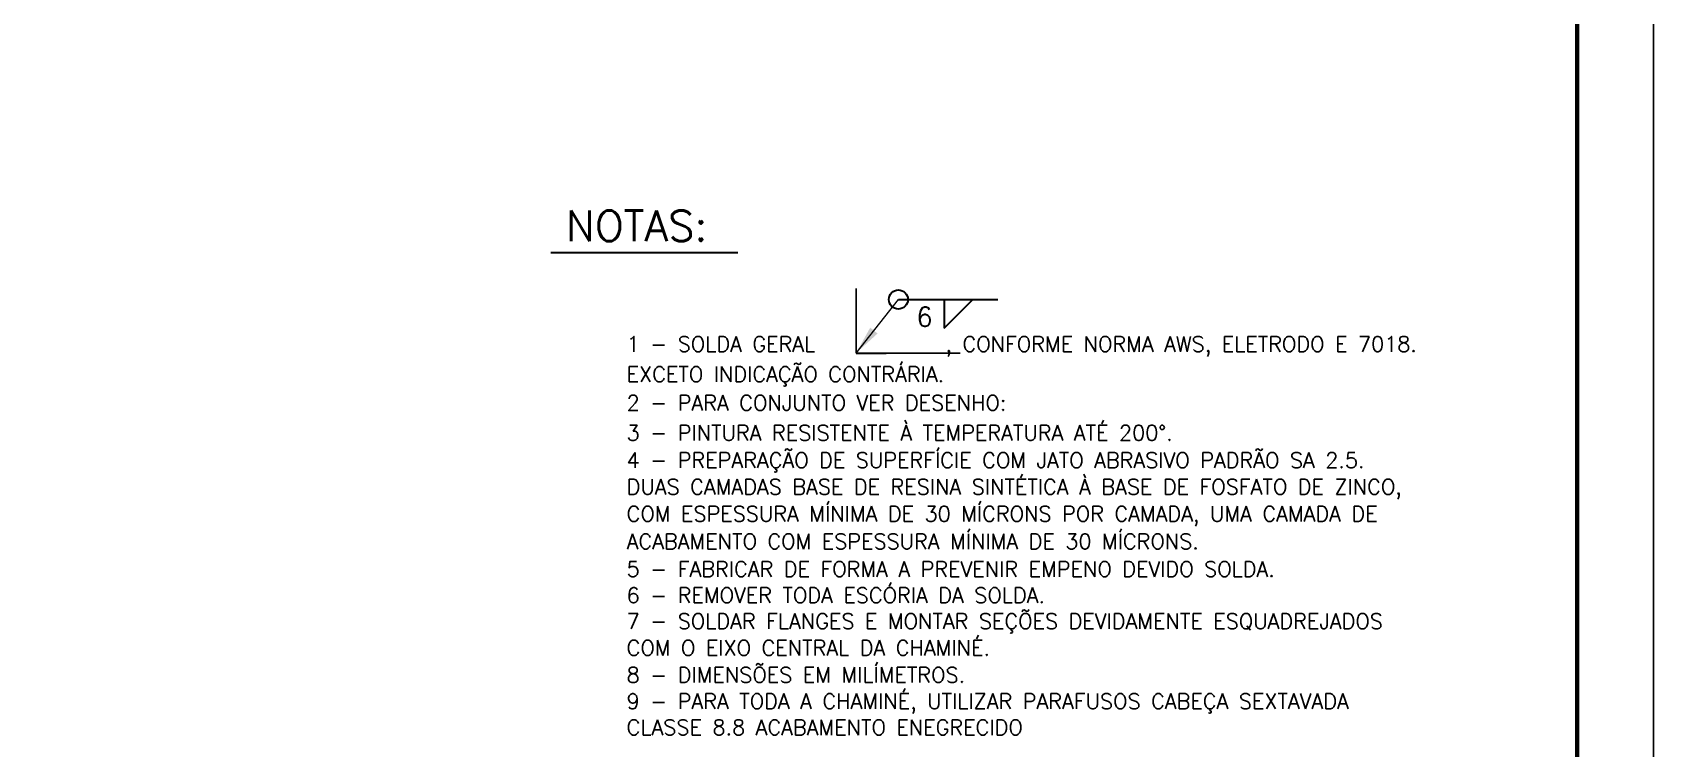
# Model space of a CAD drawing. Header units: millimetres. Extents: x 7096 to 7937, y 1301 to 1895.
# Drawn here: x 7724.3 to 7936.6, y 1446 to 1539.8 of the extents above; entities that cross this region are included whole.
import ezdxf
from ezdxf.enums import TextEntityAlignment as Align

# ---------------------------------------------------------------- set-up
doc = ezdxf.new("R2010")
doc.units = ezdxf.units.MM
for name, color, linetype, lineweight in [('Cotas', 13, 'Continuous', 25), ('Simbologia', 7, 'Continuous', 30), ('Textos e Notas', 7, 'Continuous', 30)]:
    doc.layers.add(name, color=color, linetype=linetype, lineweight=lineweight)
doc.layers.add('FOLHA', color=7, linetype='Continuous')
doc.styles.add('2.5', font='romans.shx', dxfattribs={"height": 2.5})
doc.styles.add('Régua 175', font='simplex.shx', dxfattribs={"height": 4})
doc.styles.add('Régua 80', font='simplex.shx', dxfattribs={"height": 2})
doc.styles.add('Style-simplex', font='simplex.shx')
doc.dimstyles.new('Mecanica', dxfattribs={"dimtxt": 2.5, "dimasz": 3.75, "dimexe": 1.25, "dimexo": 1.25, "dimgap": 1.25, "dimtad": 1, "dimzin": 11, "dimtxsty": 'Style-simplex', "dimcen": 0.09, "dimclrd": 13, "dimclre": 13, "dimclrt": 7, "dimazin": 2, "dimtfac": 0.5, "dimtmove": 0, "dimatfit": 3, "dimfxl": 1, "dimfrac": 2, "dimtzin": 11, "dimlwd": 0, "dimlwe": 0, "dimarcsym": 0})

# ---------------------------------------------------------------- blocks, each defined once
blk = doc.blocks.new('SOLDA TIPO FILETE')
at = {"color": 0}
for p, q in [((0, 0), (13, 0)), ((6.01, 0), (6.01, -3.75)), ((6.01, -3.75), (9.76, 0))]:
    blk.add_line(p, q, dxfattribs=at)
at = {"color": 0, "style": '2.5'}
blk.add_attdef('S', text='', height=2.5, dxfattribs=at).set_placement((4.5, -1), align=Align.TOP_RIGHT)
blk = doc.blocks.new('CONTORNO')
at = {"color": 0}
blk.add_circle((0, 0), 1.25, dxfattribs=at)
blk = doc.blocks.new('A$Cdfbf4562')
at = {"layer": 'Cotas'}
for q in [(39.97, 58.46), (53.61, 50.01)]:
    blk.add_line((39.97, 50.01), q, dxfattribs=at)
at = {"layer": 'Simbologia'}
blk.add_line((39.97, 50.01), (43.92, 50.01), dxfattribs=at)
at = {"layer": 'Textos e Notas', "ltscale": 0.25}
blk.add_line((0, 63.17), (24.5, 63.17), dxfattribs=at)
at = {"layer": 'Simbologia'}
blk.add_blockref('CONTORNO', (45.5, 57.02), dxfattribs=at)
blk.add_blockref('SOLDA TIPO FILETE', (45.5, 57.02), dxfattribs=at).add_auto_attribs({'S': '6'})
at = {"layer": 'Textos e Notas', "ltscale": 0.25, "style": 'Régua 175'}
blk.add_text('NOTAS:', height=4, dxfattribs=at).set_placement((11.25, 66.67), align=Align.MIDDLE_CENTER)
at = {"layer": 'Textos e Notas', "style": 'Régua 80'}
for s, p in [('1 - SOLDA GERAL          , CONFORME NORMA AWS, ELETRODO E 7018. ', (9.93, 50.19)), ('EXCETO INDICAÇÃO CONTRÁRIA.', (9.93, 46.23)), ('2 - PARA CONJUNTO VER DESENHO: ', (9.93, 42.49)), ('3 - PINTURA RESISTENTE À TEMPERATURA ATÉ 200°.', (9.93, 38.56)), ('4 - PREPARAÇÃO DE SUPERFÍCIE COM JATO ABRASIVO PADRÃO SA 2.5.', (9.93, 34.98)), ('DUAS CAMADAS BASE DE RESINA SINTÉTICA À BASE DE FOSFATO DE ZINCO,', (9.93, 31.5)), ('COM ESPESSURA MÍNIMA DE 30 MÍCRONS POR CAMADA, UMA CAMADA DE ', (9.93, 27.96)), ('ACABAMENTO COM ESPESSURA MÍNIMA DE 30 MÍCRONS.', (9.93, 24.35)), ('5 - FABRICAR DE FORMA A PREVENIR EMPENO DEVIDO SOLDA.', (9.93, 20.73)), ('6 - REMOVER TODA ESCÓRIA DA SOLDA.', (9.93, 17.3)), ('7 - SOLDAR FLANGES E MONTAR SEÇÕES DEVIDAMENTE ESQUADREJADOS', (9.93, 13.9)), ('COM O EIXO CENTRAL DA CHAMINÉ.', (9.93, 10.41)), ('8 - DIMENSÕES EM MILÍMETROS.', (9.93, 6.87)), ('9 - PARA TODA A CHAMINÉ, UTILIZAR PARAFUSOS CABEÇA SEXTAVADA', (9.93, 3.42)), ('CLASSE 8.8 ACABAMENTO ENEGRECIDO', (9.93, 0))]:
    blk.add_text(s, height=2, dxfattribs=at).set_placement(p)
at = {"layer": 'Cotas'}
blk.add_leader([(39.97, 50.01), (45.5, 57.02)], dimstyle='Mecanica', override={"dimgap": 1.25, "dimtad": 1, "dimtoh": 1}, dxfattribs=at)

msp = doc.modelspace()

# ---------------------------------------------------------------- linework, layer by layer
at = {"layer": 'FOLHA', "color": 9, "lineweight": 100}
msp.add_line((7926.56, 1884.75), (7926.56, 1310.75), dxfattribs=at)
at = {"layer": 'FOLHA'}
msp.add_lwpolyline([(7095.56, 1894.75), (7936.56, 1894.75), (7936.56, 1300.75), (7095.56, 1300.75)], close=True, dxfattribs=at)

# ---------------------------------------------------------------- block references
msp.add_blockref('A$Cdfbf4562', (7792.19, 1447.76))

doc.saveas('drawing.dxf')
